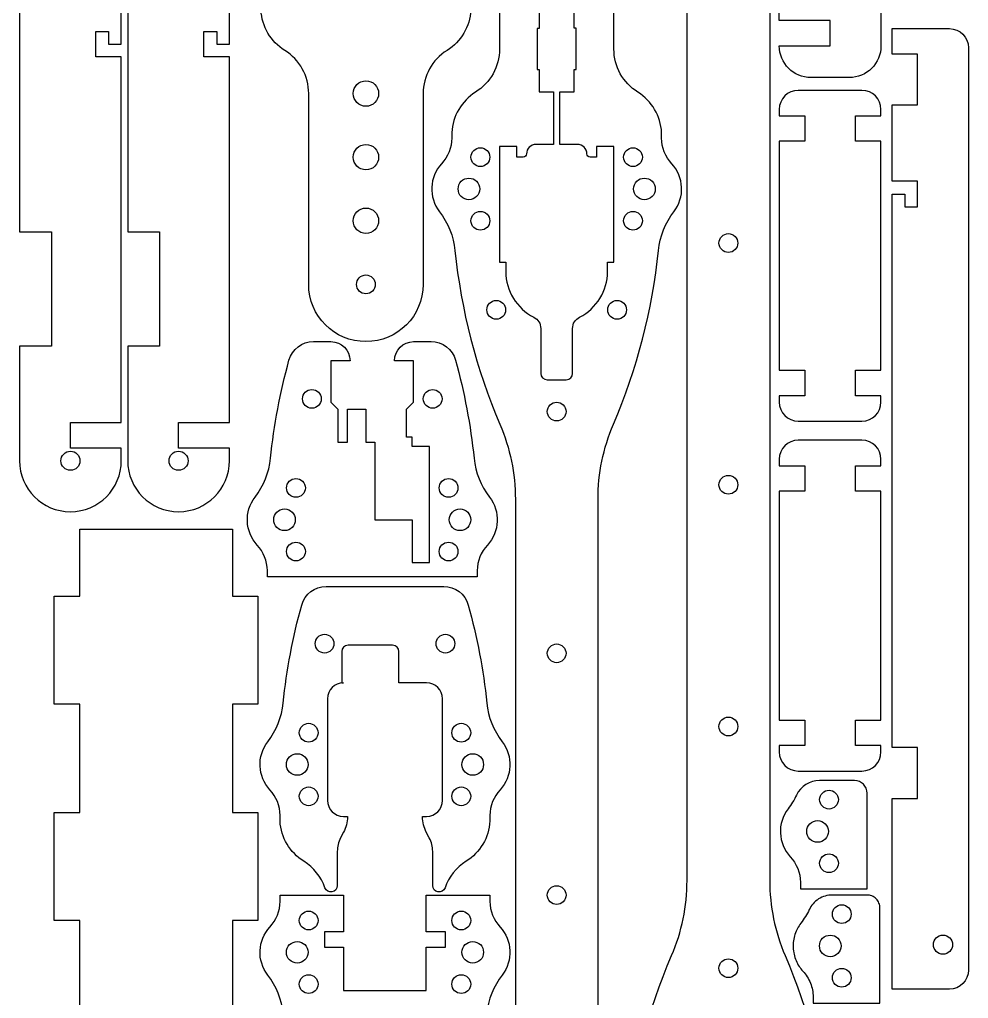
# Model space of a CAD drawing. Header units: millimetres. Extents: x 0 to 150, y 0 to 401.
# Drawn here: x 0 to 149.3, y 151.8 to 305.7 of the extents above; entities that cross this region are included whole.
import ezdxf

# ---------------------------------------------------------------- set-up
doc = ezdxf.new("R2010")
doc.units = ezdxf.units.MM
doc.layers.add('Layer_1', color=7, linetype='CONTINUOUS')

msp = doc.modelspace()

# ---------------------------------------------------------------- linework, layer by layer
at = {"layer": 'Layer_1', "color": 7}
for points in [[(75.514096, 389.049984), (75.514096, 301.049984)], [(93.5141, 301.049984), (93.5141, 389.049984)], [(105.0141, 170.34968), (105.0141, 366.109984)], [(118.0141, 366.109984), (118.0141, 170.34968)], [(4.050006, 362.246184), (6.978206, 357.174384), (8.978209, 353.710284), (2.050006, 349.710284), (0.050006, 353.174384), (0.049986, 272.317984), (5.049986, 272.317984), (5.049986, 254.31798), (0.049986, 254.31798), (0.049986, 236.31798)], [(21.050006, 362.246184), (23.978206, 357.174384), (25.978209, 353.710284), (19.050006, 349.710284), (17.050006, 353.174384), (17.049986, 272.317984), (22.049986, 272.317984), (22.049986, 254.31798), (17.049986, 254.31798), (17.049986, 236.31798)], [(16.049986, 236.31788), (16.049986, 238.31788), (8.049982, 238.31788), (8.049983, 242.31788), (16.049986, 242.31788), (16.049996, 299.817934), (12.049996, 299.817934), (12.049996, 303.817934), (14.049996, 303.817934), (14.049996, 301.817934), (16.049996, 301.817934), (16.050006, 355.317884)], [(33.049986, 236.31788), (33.049986, 238.31788), (25.049982, 238.31788), (25.049983, 242.31788), (33.049986, 242.31788), (33.049996, 299.817934), (29.049996, 299.817934), (29.049996, 303.817934), (31.049996, 303.817934), (31.049996, 301.817934), (33.049996, 301.817934), (33.050006, 355.317884)], [(119.5141, 301.549984), (119.5141, 301.549984), (127.5141, 301.549984), (127.5141, 305.549984), (119.5141, 305.549984), (119.5141, 323.549984), (127.5141, 323.549984), (127.5141, 327.549984), (119.5141, 327.549984), (119.5141, 327.549984)], [(135.5141, 327.549984), (135.5141, 327.549984), (135.5141, 301.549984)], [(81.764096, 307.804984), (81.764096, 304.804984), (81.764096, 304.304984), (81.764096, 304.294984), (81.464096, 304.294984), (81.464096, 297.804984), (81.764096, 297.804984), (81.764096, 294.305084), (84.014096, 294.305084), (84.014096, 286.049984), (81.264096, 286.049984)], [(87.564096, 304.304984), (87.264096, 304.304984), (87.264096, 304.804984), (87.264096, 307.804984)], [(87.764096, 286.049984), (85.014096, 286.049984), (85.014096, 294.305084), (87.264096, 294.305084), (87.264096, 297.804984), (87.564096, 297.804984), (87.564096, 304.304984)], [(146.2641, 153.25098), (137.2641, 153.25098), (137.2641, 183.25098), (141.2641, 183.25098), (141.2641, 191.25098), (137.2641, 191.25098), (137.2641, 278.250984), (139.2641, 278.250984), (139.2641, 276.250984), (141.2641, 276.250984), (141.2641, 280.250984), (137.2641, 280.250984), (137.2641, 292.250984), (141.2641, 292.250984), (141.2641, 300.250984), (137.2641, 300.250984), (137.2641, 304.250984), (146.2641, 304.250984)], [(149.2641, 301.250984), (149.2641, 156.25098)], [(130.5141, 296.549984), (130.5141, 296.549984), (124.5141, 296.549984), (124.5141, 296.549984)], [(45.514096, 264.049984), (45.514096, 294.049984)], [(63.514096, 294.049984), (63.514096, 264.049984)], [(132.5141, 294.549984), (122.5141, 294.549984)], [(119.5141, 291.549984), (119.5141, 290.549984), (123.5141, 290.549984), (123.5141, 286.549984), (119.5141, 286.549984), (119.5141, 250.54998), (123.5141, 250.54998), (123.5141, 246.54998), (119.5141, 246.54998), (119.5141, 245.54998)], [(135.5141, 245.54998), (135.5141, 246.54998), (131.5141, 246.54998), (131.5141, 250.54998), (135.5141, 250.54998), (135.5141, 286.549984), (131.5141, 286.549984), (131.5141, 290.549984), (135.5141, 290.549984), (135.5141, 291.549984)], [(68.014096, 287.924084), (68.014096, 287.049984)], [(101.0141, 287.049984), (101.0141, 287.924084)], [(79.264096, 284.049984), (78.264096, 284.049984), (78.264096, 285.749984), (75.514096, 285.749984), (75.514096, 267.549984), (76.514096, 267.549984), (76.514096, 266.049984)], [(92.5141, 266.049984), (92.5141, 267.549984), (93.5141, 267.549984), (93.5141, 285.749984), (90.7641, 285.749984), (90.7641, 284.049984), (89.7641, 284.049984)], [(82.014096, 257.119684), (82.014096, 250.04998)], [(87.014096, 250.04998), (87.014096, 257.119684)], [(46.270456, 255.049984), (49.014096, 255.049984)], [(62.014096, 255.049984), (64.757736, 255.049984)], [(52.014096, 252.04998), (49.014096, 252.04998), (49.014096, 245.54998), (50.114096, 244.44998), (50.114096, 239.24998), (51.614096, 239.24998), (51.614096, 244.44998), (54.514096, 244.44998), (54.514096, 239.24998), (55.914096, 239.24998), (55.914096, 227.04998), (61.764096, 227.04998), (61.764096, 220.34998), (64.514096, 220.34998), (64.514096, 238.54998), (61.764096, 238.54998), (61.764096, 240.04998), (60.914096, 240.04998), (60.914096, 244.44998), (62.014096, 245.54998), (62.014096, 252.04998), (59.014096, 252.04998)], [(83.014096, 249.04998), (86.014096, 249.04998)], [(122.5141, 242.54998), (132.5141, 242.54998)], [(132.5141, 239.54998), (122.5141, 239.54998)], [(119.5141, 236.54998), (119.5141, 235.54998), (123.5141, 235.54998), (123.5141, 231.54998), (119.5141, 231.54998), (119.5141, 195.54998), (123.5141, 195.54998), (123.5141, 191.54998), (119.5141, 191.54998), (119.5141, 190.54998)], [(135.5141, 190.54998), (135.5141, 191.54998), (131.5141, 191.54998), (131.5141, 195.54998), (135.5141, 195.54998), (135.5141, 231.54998), (131.5141, 231.54998), (131.5141, 235.54998), (135.5141, 235.54998), (135.5141, 236.54998)], [(78.014096, 230.25028), (78.014096, 4.52498)], [(91.0141, 4.52498), (91.0141, 230.25028)], [(9.514096, 147.04998), (9.514096, 164.04998), (5.514096, 164.04998), (5.514096, 181.04998), (9.514096, 181.04998), (9.514096, 198.04998), (5.514096, 198.04998), (5.514096, 215.04998), (9.514096, 215.04998), (9.514096, 225.54998), (33.514096, 225.54998), (33.514096, 215.04998), (37.514096, 215.04998), (37.514096, 198.04998), (33.514096, 198.04998), (33.514096, 181.04998), (37.514096, 181.04998), (37.514096, 164.04998), (33.514096, 164.04998), (33.514096, 147.04998)], [(72.014096, 219.04998), (72.014096, 218.04998), (39.014096, 218.04998), (39.014096, 219.04998)], [(48.270456, 216.57098), (66.757736, 216.57098)], [(50.714096, 206.32198), (50.714096, 201.42196), (50.974096, 201.42196)], [(58.714096, 207.32198), (51.714096, 207.32198)], [(64.054096, 201.42196), (63.514096, 201.42196), (59.714096, 201.42196), (59.714096, 206.32198)], [(48.474096, 198.92196), (48.474096, 182.92096)], [(66.554096, 182.92096), (66.554096, 198.92196)], [(122.5141, 187.54998), (132.5141, 187.54998)], [(131.3391, 186.04998), (125.83802, 186.04998)], [(122.8391, 170.04998), (122.8391, 170.04998), (122.8391, 169.04998), (133.3391, 169.04998), (133.3391, 184.04998)], [(41.014096, 179.69678), (41.014096, 180.57098)], [(50.974096, 180.42098), (51.614096, 180.42098), (51.614096, 180.32098)], [(63.414096, 180.32098), (63.414096, 180.42098), (64.054096, 180.42098)], [(74.014096, 180.57098), (74.014096, 179.69678)], [(51.014096, 177.92098), (50.543506, 177.03858)], [(64.484686, 177.03858), (64.014096, 177.92098)], [(50.014096, 174.92098), (50.014096, 169.52898)], [(65.014096, 169.52898), (65.014096, 174.92098)], [(41.014096, 167.04998), (41.014096, 168.04998), (51.014096, 168.04998), (51.014096, 162.24998), (48.014096, 162.24998), (48.014096, 159.84998), (51.014096, 159.84998), (51.014096, 153.04998), (64.014096, 153.04998), (64.014096, 159.84998), (67.014096, 159.84998), (67.014096, 162.24998), (64.014096, 162.24998), (64.014096, 168.04998), (74.014096, 168.04998), (74.014096, 167.04998)], [(133.3391, 168.04998), (127.83802, 168.04998)], [(124.8391, 152.04998), (124.8391, 152.04998), (124.8391, 151.04998), (135.3391, 151.04998), (135.3391, 166.04998)]]:
    msp.add_lwpolyline(points, dxfattribs=at)
for points in [[(41.758096, 300.831444)], [(67.270096, 300.831444)], [(122.22856, 183.77387)], [(124.22856, 165.77387)]]:
    msp.add_lwpolyline(points, close=True, dxfattribs=at)
for points in [[(41.758096, 300.831444), (39.552696, 302.211644), (38.156196, 304.578054), (38.014096, 307.175834)], [(71.014096, 307.175834), (70.871996, 304.578054), (69.475496, 302.211644), (67.270096, 300.831444)], [(146.2641, 304.250984), (147.92095, 304.250984), (149.2641, 302.907784), (149.2641, 301.250984)], [(45.514096, 294.049984), (45.514096, 296.806614), (44.094896, 299.369044), (41.758096, 300.831444)], [(67.270096, 300.831444), (64.933296, 299.369044), (63.514096, 296.806614), (63.514096, 294.049984)], [(75.514096, 301.049984), (75.514096, 298.292984), (74.094896, 295.730984), (71.758096, 294.268484)], [(97.2701, 294.268484), (94.9333, 295.730984), (93.5141, 298.292984), (93.5141, 301.049984)], [(124.5141, 296.549984), (121.75268, 296.549984), (119.5141, 298.788584), (119.5141, 301.549984)], [(135.5141, 301.549984), (135.5141, 298.788584), (133.27552, 296.549984), (130.5141, 296.549984)], [(52.514096, 294.049984), (52.514096, 295.154554), (53.409526, 296.049984), (54.514096, 296.049984)], [(54.514096, 296.049984), (55.618666, 296.049984), (56.514096, 295.154554), (56.514096, 294.049984)], [(54.514096, 292.049984), (53.409526, 292.049984), (52.514096, 292.945414), (52.514096, 294.049984)], [(56.514096, 294.049984), (56.514096, 292.945414), (55.618666, 292.049984), (54.514096, 292.049984)], [(71.758096, 294.268484), (69.552696, 292.888284), (68.156196, 290.521884), (68.014096, 287.924084)], [(101.0141, 287.924084), (100.872, 290.521884), (99.4755, 292.888284), (97.2701, 294.268484)], [(122.5141, 294.549984), (120.85725, 294.549984), (119.5141, 293.206884), (119.5141, 291.549984)], [(135.5141, 291.549984), (135.5141, 293.206884), (134.17095, 294.549984), (132.5141, 294.549984)], [(68.014096, 287.049984), (68.002696, 285.555584), (67.433996, 284.119184), (66.419196, 283.021984)], [(102.609, 283.021984), (101.5942, 284.119184), (101.0255, 285.555584), (101.0141, 287.049984)], [(52.514096, 284.049984), (52.514096, 285.154584), (53.409526, 286.049984), (54.514096, 286.049984)], [(54.514096, 286.049984), (55.618666, 286.049984), (56.514096, 285.154584), (56.514096, 284.049984)], [(71.039096, 284.049984), (71.039096, 284.864584), (71.699496, 285.524984), (72.514096, 285.524984)], [(72.514096, 285.524984), (73.328696, 285.524984), (73.989096, 284.864584), (73.989096, 284.049984)], [(81.264096, 286.049984), (80.435666, 286.049984), (79.764096, 285.378384), (79.764096, 284.549984)], [(89.2641, 284.549984), (89.2641, 285.378384), (88.59253, 286.049984), (87.764096, 286.049984)], [(95.0391, 284.049984), (95.0391, 284.864584), (95.6995, 285.524984), (96.5141, 285.524984)], [(96.5141, 285.524984), (97.3287, 285.524984), (97.9891, 284.864584), (97.9891, 284.049984)], [(54.514096, 282.049984), (53.409526, 282.049984), (52.514096, 282.945384), (52.514096, 284.049984)], [(56.514096, 284.049984), (56.514096, 282.945384), (55.618666, 282.049984), (54.514096, 282.049984)], [(72.514096, 282.574984), (71.699496, 282.574984), (71.039096, 283.235384), (71.039096, 284.049984)], [(73.989096, 284.049984), (73.989096, 283.235384), (73.328696, 282.574984), (72.514096, 282.574984)], [(79.764096, 284.549984), (79.764096, 284.273884), (79.540236, 284.049984), (79.264096, 284.049984)], [(89.7641, 284.049984), (89.48796, 284.049984), (89.2641, 284.273884), (89.2641, 284.549984)], [(96.5141, 282.574984), (95.6995, 282.574984), (95.0391, 283.235384), (95.0391, 284.049984)], [(97.9891, 284.049984), (97.9891, 283.235384), (97.3287, 282.574984), (96.5141, 282.574984)], [(66.419196, 283.021984), (64.481696, 280.926884), (64.338496, 277.739584), (66.080296, 275.479184)], [(102.9479, 275.479184), (104.6897, 277.739584), (104.5465, 280.926884), (102.609, 283.021984)], [(69.014096, 279.049984), (69.014096, 279.988884), (69.775196, 280.749984), (70.714096, 280.749984)], [(70.714096, 280.749984), (71.652996, 280.749984), (72.414096, 279.988884), (72.414096, 279.049984)], [(96.6141, 279.049984), (96.6141, 279.988884), (97.3752, 280.749984), (98.3141, 280.749984)], [(98.3141, 280.749984), (99.253, 280.749984), (100.0141, 279.988884), (100.0141, 279.049984)], [(70.714096, 277.349984), (69.775196, 277.349984), (69.014096, 278.111084), (69.014096, 279.049984)], [(72.414096, 279.049984), (72.414096, 278.111084), (71.652996, 277.349984), (70.714096, 277.349984)], [(98.3141, 277.349984), (97.3752, 277.349984), (96.6141, 278.111084), (96.6141, 279.049984)], [(100.0141, 279.049984), (100.0141, 278.111084), (99.253, 277.349984), (98.3141, 277.349984)], [(52.514096, 274.049984), (52.514096, 275.154584), (53.409526, 276.049984), (54.514096, 276.049984)], [(54.514096, 276.049984), (55.618666, 276.049984), (56.514096, 275.154584), (56.514096, 274.049984)], [(66.080296, 275.479184), (67.440796, 273.713684), (68.282796, 271.604184), (68.511696, 269.387084)], [(71.039096, 274.049984), (71.039096, 274.864584), (71.699496, 275.524984), (72.514096, 275.524984)], [(72.514096, 275.524984), (73.328696, 275.524984), (73.989096, 274.864584), (73.989096, 274.049984)], [(95.0391, 274.049984), (95.0391, 274.864584), (95.6995, 275.524984), (96.5141, 275.524984)], [(96.5141, 275.524984), (97.3287, 275.524984), (97.9891, 274.864584), (97.9891, 274.049984)], [(100.5165, 269.387084), (100.7454, 271.604184), (101.5874, 273.713684), (102.9479, 275.479184)], [(54.514096, 272.049984), (53.409526, 272.049984), (52.514096, 272.945384), (52.514096, 274.049984)], [(56.514096, 274.049984), (56.514096, 272.945384), (55.618666, 272.049984), (54.514096, 272.049984)], [(72.514096, 272.574984), (71.699496, 272.574984), (71.039096, 273.235384), (71.039096, 274.049984)], [(73.989096, 274.049984), (73.989096, 273.235384), (73.328696, 272.574984), (72.514096, 272.574984)], [(96.5141, 272.574984), (95.6995, 272.574984), (95.0391, 273.235384), (95.0391, 274.049984)], [(97.9891, 274.049984), (97.9891, 273.235384), (97.3287, 272.574984), (96.5141, 272.574984)], [(110.0391, 270.549984), (110.0391, 271.364584), (110.69948, 272.024984), (111.5141, 272.024984)], [(111.5141, 272.024984), (112.32872, 272.024984), (112.9891, 271.364584), (112.9891, 270.549984)], [(68.511696, 269.387084), (69.484196, 259.970084), (71.872496, 250.75398), (75.596116, 242.04998)], [(93.43208, 242.04998), (97.1557, 250.75398), (99.544, 259.970084), (100.5165, 269.387084)], [(111.5141, 269.074984), (110.69948, 269.074984), (110.0391, 269.735384), (110.0391, 270.549984)], [(112.9891, 270.549984), (112.9891, 269.735384), (112.32872, 269.074984), (111.5141, 269.074984)], [(53.039096, 264.049984), (53.039096, 264.864584), (53.699476, 265.524984), (54.514096, 265.524984)], [(54.514096, 265.524984), (55.328716, 265.524984), (55.989096, 264.864584), (55.989096, 264.049984)], [(76.514096, 266.049984), (76.514096, 263.028784), (78.216086, 260.265284), (80.914096, 258.905784)], [(88.1141, 258.905784), (90.81211, 260.265284), (92.5141, 263.028784), (92.5141, 266.049984)], [(54.514096, 255.049984), (49.543536, 255.049984), (45.514096, 259.079384), (45.514096, 264.049984)], [(54.514096, 262.574984), (53.699476, 262.574984), (53.039096, 263.235384), (53.039096, 264.049984)], [(63.514096, 264.049984), (63.514096, 259.079384), (59.484656, 255.049984), (54.514096, 255.049984)], [(55.989096, 264.049984), (55.989096, 263.235384), (55.328716, 262.574984), (54.514096, 262.574984)], [(73.539096, 260.049984), (73.539096, 260.864584), (74.199496, 261.524984), (75.014096, 261.524984)], [(75.014096, 261.524984), (75.828716, 261.524984), (76.489096, 260.864584), (76.489096, 260.049984)], [(92.5391, 260.049984), (92.5391, 260.864584), (93.19948, 261.524984), (94.0141, 261.524984)], [(94.0141, 261.524984), (94.8287, 261.524984), (95.4891, 260.864584), (95.4891, 260.049984)], [(75.014096, 258.574984), (74.199496, 258.574984), (73.539096, 259.235384), (73.539096, 260.049984)], [(76.489096, 260.049984), (76.489096, 259.235384), (75.828716, 258.574984), (75.014096, 258.574984)], [(80.914096, 258.905784), (81.588596, 258.565884), (82.014096, 257.874984), (82.014096, 257.119684)], [(87.014096, 257.119684), (87.014096, 257.874984), (87.439596, 258.565884), (88.1141, 258.905784)], [(94.0141, 258.574984), (93.19948, 258.574984), (92.5391, 259.235384), (92.5391, 260.049984)], [(95.4891, 260.049984), (95.4891, 259.235384), (94.8287, 258.574984), (94.0141, 258.574984)], [(42.415096, 252.11578), (42.894296, 253.84948), (44.471796, 255.049984), (46.270456, 255.049984)], [(49.014096, 255.049984), (50.670946, 255.049984), (52.014096, 253.70688), (52.014096, 252.04998)], [(59.014096, 252.04998), (59.014096, 253.70688), (60.357246, 255.049984), (62.014096, 255.049984)], [(64.757736, 255.049984), (66.556396, 255.049984), (68.133896, 253.84948), (68.613096, 252.11578)], [(39.511696, 236.71291), (40.049296, 241.91904), (41.020496, 247.07118), (42.415096, 252.11578)], [(68.613096, 252.11578), (70.007696, 247.07118), (70.978896, 241.91904), (71.516496, 236.71291)], [(82.014096, 250.04998), (82.014096, 249.49768), (82.461816, 249.04998), (83.014096, 249.04998)], [(86.014096, 249.04998), (86.566376, 249.04998), (87.014096, 249.49768), (87.014096, 250.04998)], [(44.539096, 246.04998), (44.539096, 246.86458), (45.199496, 247.52498), (46.014096, 247.52498)], [(46.014096, 247.52498), (46.828716, 247.52498), (47.489096, 246.86458), (47.489096, 246.04998)], [(63.539096, 246.04998), (63.539096, 246.86458), (64.199476, 247.52498), (65.014096, 247.52498)], [(65.014096, 247.52498), (65.828696, 247.52498), (66.489096, 246.86458), (66.489096, 246.04998)], [(46.014096, 244.57498), (45.199496, 244.57498), (44.539096, 245.23536), (44.539096, 246.04998)], [(47.489096, 246.04998), (47.489096, 245.23536), (46.828716, 244.57498), (46.014096, 244.57498)], [(65.014096, 244.57498), (64.199476, 244.57498), (63.539096, 245.23536), (63.539096, 246.04998)], [(66.489096, 246.04998), (66.489096, 245.23536), (65.828696, 244.57498), (65.014096, 244.57498)], [(83.039096, 244.04998), (83.039096, 244.86458), (83.699476, 245.52498), (84.514096, 245.52498)], [(84.514096, 245.52498), (85.328716, 245.52498), (85.989096, 244.86458), (85.989096, 244.04998)], [(119.5141, 245.54998), (119.5141, 243.89308), (120.85725, 242.54998), (122.5141, 242.54998)], [(132.5141, 242.54998), (134.17095, 242.54998), (135.5141, 243.89308), (135.5141, 245.54998)], [(84.514096, 242.57498), (83.699476, 242.57498), (83.039096, 243.23538), (83.039096, 244.04998)], [(85.989096, 244.04998), (85.989096, 243.23538), (85.328716, 242.57498), (84.514096, 242.57498)], [(75.596116, 242.04998), (77.191526, 238.32068), (78.014096, 234.30658), (78.014096, 230.25028)], [(91.0141, 230.25028), (91.0141, 234.30658), (91.83667, 238.32068), (93.43208, 242.04998)], [(122.5141, 239.54998), (120.85725, 239.54998), (119.5141, 238.20688), (119.5141, 236.54998)], [(135.5141, 236.54998), (135.5141, 238.20688), (134.17095, 239.54998), (132.5141, 239.54998)], [(6.549986, 236.31788), (6.549986, 237.14638), (7.221556, 237.81788), (8.049982, 237.81788)], [(8.049982, 237.81788), (8.878409, 237.81788), (9.549986, 237.14638), (9.549986, 236.31788)], [(23.549986, 236.31788), (23.549986, 237.14638), (24.221556, 237.81788), (25.049982, 237.81788)], [(25.049982, 237.81788), (25.878409, 237.81788), (26.549986, 237.14638), (26.549986, 236.31788)], [(0.049986, 236.31798), (0.049986, 231.89968), (3.631706, 228.31798), (8.04998, 228.31788)], [(8.049982, 234.81788), (7.221556, 234.81788), (6.549986, 235.48948), (6.549986, 236.31788)], [(8.04998, 228.31788), (12.468256, 228.31788), (16.049986, 231.89968), (16.049986, 236.31788)], [(9.549986, 236.31788), (9.549986, 235.48948), (8.878409, 234.81788), (8.049982, 234.81788)], [(17.049986, 236.31798), (17.049986, 231.89968), (20.631706, 228.31798), (25.04998, 228.31788)], [(25.049982, 234.81788), (24.221556, 234.81788), (23.549986, 235.48948), (23.549986, 236.31788)], [(25.04998, 228.31788), (29.468256, 228.31788), (33.049986, 231.89968), (33.049986, 236.31788)], [(26.549986, 236.31788), (26.549986, 235.48948), (25.878409, 234.81788), (25.049982, 234.81788)], [(37.080296, 230.6208), (38.440796, 232.38629), (39.282796, 234.49581), (39.511696, 236.71291)], [(71.516496, 236.71291), (71.745396, 234.49581), (72.587396, 232.38629), (73.947896, 230.6208)], [(110.0391, 232.54998), (110.0391, 233.36458), (110.69948, 234.02498), (111.5141, 234.02498)], [(111.5141, 234.02498), (112.32872, 234.02498), (112.9891, 233.36458), (112.9891, 232.54998)], [(42.039096, 232.04998), (42.039096, 232.8646), (42.699496, 233.52498), (43.514096, 233.52498)], [(43.514096, 233.52498), (44.328696, 233.52498), (44.989096, 232.8646), (44.989096, 232.04998)], [(66.039096, 232.04998), (66.039096, 232.8646), (66.699496, 233.52498), (67.514096, 233.52498)], [(67.514096, 233.52498), (68.328696, 233.52498), (68.989096, 232.8646), (68.989096, 232.04998)], [(111.5141, 231.07498), (110.69948, 231.07498), (110.0391, 231.73538), (110.0391, 232.54998)], [(112.9891, 232.54998), (112.9891, 231.73538), (112.32872, 231.07498), (111.5141, 231.07498)], [(43.514096, 230.57498), (42.699496, 230.57498), (42.039096, 231.23536), (42.039096, 232.04998)], [(44.989096, 232.04998), (44.989096, 231.23536), (44.328696, 230.57498), (43.514096, 230.57498)], [(67.514096, 230.57498), (66.699496, 230.57498), (66.039096, 231.23536), (66.039096, 232.04998)], [(68.989096, 232.04998), (68.989096, 231.23536), (68.328696, 230.57498), (67.514096, 230.57498)], [(37.419196, 223.07798), (35.481696, 225.17308), (35.338496, 228.3604), (37.080296, 230.6208)], [(73.947896, 230.6208), (75.689696, 228.3604), (75.546496, 225.17308), (73.608996, 223.07798)], [(40.014096, 227.04998), (40.014096, 227.98886), (40.775196, 228.74998), (41.714096, 228.74998)], [(41.714096, 228.74998), (42.652996, 228.74998), (43.414096, 227.98886), (43.414096, 227.04998)], [(67.614096, 227.04998), (67.614096, 227.98886), (68.375196, 228.74998), (69.314096, 228.74998)], [(69.314096, 228.74998), (70.252996, 228.74998), (71.014096, 227.98886), (71.014096, 227.04998)], [(41.714096, 225.34998), (40.775196, 225.34998), (40.014096, 226.11108), (40.014096, 227.04998)], [(43.414096, 227.04998), (43.414096, 226.11108), (42.652996, 225.34998), (41.714096, 225.34998)], [(69.314096, 225.34998), (68.375196, 225.34998), (67.614096, 226.11108), (67.614096, 227.04998)], [(71.014096, 227.04998), (71.014096, 226.11108), (70.252996, 225.34998), (69.314096, 225.34998)], [(42.039096, 222.04998), (42.039096, 222.86458), (42.699496, 223.52498), (43.514096, 223.52498)], [(43.514096, 223.52498), (44.328696, 223.52498), (44.989096, 222.86458), (44.989096, 222.04998)], [(66.039096, 222.04998), (66.039096, 222.86458), (66.699496, 223.52498), (67.514096, 223.52498)], [(67.514096, 223.52498), (68.328696, 223.52498), (68.989096, 222.86458), (68.989096, 222.04998)], [(39.014096, 219.04998), (39.002696, 220.54438), (38.433996, 221.98078), (37.419196, 223.07798)], [(43.514096, 220.57498), (42.699496, 220.57498), (42.039096, 221.23538), (42.039096, 222.04998)], [(44.989096, 222.04998), (44.989096, 221.23538), (44.328696, 220.57498), (43.514096, 220.57498)], [(67.514096, 220.57498), (66.699496, 220.57498), (66.039096, 221.23538), (66.039096, 222.04998)], [(68.989096, 222.04998), (68.989096, 221.23538), (68.328696, 220.57498), (67.514096, 220.57498)], [(73.608996, 223.07798), (72.594196, 221.98078), (72.025496, 220.54438), (72.014096, 219.04998)], [(44.415096, 213.63678), (44.894296, 215.37038), (46.471796, 216.57098), (48.270456, 216.57098)], [(66.757736, 216.57098), (68.556396, 216.57098), (70.133896, 215.37038), (70.613096, 213.63678)], [(41.511696, 198.23389), (42.049296, 203.43998), (43.020496, 208.59218), (44.415096, 213.63678)], [(70.613096, 213.63678), (72.007696, 208.59218), (72.978896, 203.43998), (73.516496, 198.23389)], [(46.539096, 207.57098), (46.539096, 208.38558), (47.199496, 209.04598), (48.014096, 209.04598)], [(48.014096, 209.04598), (48.828716, 209.04598), (49.489096, 208.38558), (49.489096, 207.57098)], [(65.539096, 207.57098), (65.539096, 208.38558), (66.199476, 209.04598), (67.014096, 209.04598)], [(67.014096, 209.04598), (67.828696, 209.04598), (68.489096, 208.38558), (68.489096, 207.57098)], [(48.014096, 206.09598), (47.199496, 206.09598), (46.539096, 206.75638), (46.539096, 207.57098)], [(49.489096, 207.57098), (49.489096, 206.75638), (48.828716, 206.09598), (48.014096, 206.09598)], [(51.714096, 207.32198), (51.161816, 207.32198), (50.714096, 206.87428), (50.714096, 206.32198)], [(59.714096, 206.32198), (59.714096, 206.87428), (59.266376, 207.32198), (58.714096, 207.32198)], [(67.014096, 206.09598), (66.199476, 206.09598), (65.539096, 206.75638), (65.539096, 207.57098)], [(68.489096, 207.57098), (68.489096, 206.75638), (67.828696, 206.09598), (67.014096, 206.09598)], [(83.039096, 206.04998), (83.039096, 206.86458), (83.699476, 207.52498), (84.514096, 207.52498)], [(84.514096, 207.52498), (85.328716, 207.52498), (85.989096, 206.86458), (85.989096, 206.04998)], [(84.514096, 204.57498), (83.699476, 204.57498), (83.039096, 205.23536), (83.039096, 206.04998)], [(85.989096, 206.04998), (85.989096, 205.23536), (85.328716, 204.57498), (84.514096, 204.57498)], [(50.974096, 201.42196), (49.593386, 201.42196), (48.474096, 200.30267), (48.474096, 198.92196)], [(66.554096, 198.92196), (66.554096, 200.30267), (65.434806, 201.42196), (64.054096, 201.42196)], [(39.080296, 192.14178), (40.440796, 193.90727), (41.282796, 196.01679), (41.511696, 198.23389)], [(73.516496, 198.23389), (73.745396, 196.01679), (74.587396, 193.90727), (75.947896, 192.14178)], [(110.0391, 194.54998), (110.0391, 195.3646), (110.69948, 196.02498), (111.5141, 196.02498)], [(111.5141, 196.02498), (112.32872, 196.02498), (112.9891, 195.3646), (112.9891, 194.54998)], [(44.039096, 193.57096), (44.039096, 194.38558), (44.699496, 195.04596), (45.514096, 195.04596)], [(45.514096, 195.04596), (46.328696, 195.04596), (46.989096, 194.38558), (46.989096, 193.57096)], [(68.039096, 193.57096), (68.039096, 194.38558), (68.699496, 195.04596), (69.514096, 195.04596)], [(69.514096, 195.04596), (70.328696, 195.04596), (70.989096, 194.38558), (70.989096, 193.57096)], [(111.5141, 193.07498), (110.69948, 193.07498), (110.0391, 193.73536), (110.0391, 194.54998)], [(112.9891, 194.54998), (112.9891, 193.73536), (112.32872, 193.07498), (111.5141, 193.07498)], [(45.514096, 192.09596), (44.699496, 192.09596), (44.039096, 192.75634), (44.039096, 193.57096)], [(46.989096, 193.57096), (46.989096, 192.75634), (46.328696, 192.09596), (45.514096, 192.09596)], [(69.514096, 192.09596), (68.699496, 192.09596), (68.039096, 192.75634), (68.039096, 193.57096)], [(70.989096, 193.57096), (70.989096, 192.75634), (70.328696, 192.09596), (69.514096, 192.09596)], [(39.419196, 184.59896), (37.481696, 186.69403), (37.338496, 189.88138), (39.080296, 192.14178)], [(75.947896, 192.14178), (77.689696, 189.88138), (77.546496, 186.69403), (75.608996, 184.59896)], [(42.014096, 188.57096), (42.014096, 189.50984), (42.775196, 190.27096), (43.714096, 190.27096)], [(43.714096, 190.27096), (44.652996, 190.27096), (45.414096, 189.50984), (45.414096, 188.57096)], [(69.614096, 188.57096), (69.614096, 189.50984), (70.375196, 190.27096), (71.314096, 190.27096)], [(71.314096, 190.27096), (72.252996, 190.27096), (73.014096, 189.50984), (73.014096, 188.57096)], [(119.5141, 190.54998), (119.5141, 188.89308), (120.85725, 187.54998), (122.5141, 187.54998)], [(132.5141, 187.54998), (134.17095, 187.54998), (135.5141, 188.89308), (135.5141, 190.54998)], [(43.714096, 186.87096), (42.775196, 186.87096), (42.014096, 187.63208), (42.014096, 188.57096)], [(45.414096, 188.57096), (45.414096, 187.63208), (44.652996, 186.87096), (43.714096, 186.87096)], [(71.314096, 186.87096), (70.375196, 186.87096), (69.614096, 187.63208), (69.614096, 188.57096)], [(73.014096, 188.57096), (73.014096, 187.63208), (72.252996, 186.87096), (71.314096, 186.87096)], [(44.039096, 183.57096), (44.039096, 184.38558), (44.699496, 185.04596), (45.514096, 185.04596)], [(45.514096, 185.04596), (46.328696, 185.04596), (46.989096, 184.38558), (46.989096, 183.57096)], [(68.039096, 183.57096), (68.039096, 184.38558), (68.699496, 185.04596), (69.514096, 185.04596)], [(69.514096, 185.04596), (70.328696, 185.04596), (70.989096, 184.38558), (70.989096, 183.57096)], [(125.83802, 186.04998), (124.29685, 186.04998), (122.89276, 185.16457), (122.22856, 183.77387)], [(133.3391, 184.04998), (133.3391, 185.15455), (132.44367, 186.04998), (131.3391, 186.04998)], [(41.014096, 180.57098), (41.002696, 182.06538), (40.433996, 183.50177), (39.419196, 184.59896)], [(45.514096, 182.09598), (44.699496, 182.09598), (44.039096, 182.75634), (44.039096, 183.57096)], [(46.989096, 183.57096), (46.989096, 182.75634), (46.328696, 182.09598), (45.514096, 182.09598)], [(69.514096, 182.09598), (68.699496, 182.09598), (68.039096, 182.75634), (68.039096, 183.57096)], [(70.989096, 183.57096), (70.989096, 182.75634), (70.328696, 182.09598), (69.514096, 182.09598)], [(75.608996, 184.59896), (74.594196, 183.50177), (74.025496, 182.06538), (74.014096, 180.57098)], [(122.22856, 183.77387), (121.8645, 183.01161), (121.42096, 182.28991), (120.90534, 181.6208)], [(125.8641, 183.04998), (125.8641, 183.8646), (126.52448, 184.52498), (127.3391, 184.52498)], [(127.3391, 184.52498), (128.15372, 184.52498), (128.8141, 183.8646), (128.8141, 183.04998)], [(48.474096, 182.92096), (48.474096, 181.54028), (49.593386, 180.42098), (50.974096, 180.42098)], [(64.054096, 180.42098), (65.434806, 180.42098), (66.554096, 181.54028), (66.554096, 182.92096)], [(120.90534, 181.6208), (119.16346, 179.3604), (119.30667, 176.17305), (121.24425, 174.07798)], [(127.3391, 181.57498), (126.52448, 181.57498), (125.8641, 182.23536), (125.8641, 183.04998)], [(128.8141, 183.04998), (128.8141, 182.23536), (128.15372, 181.57498), (127.3391, 181.57498)], [(51.614096, 180.32098), (51.614096, 179.48388), (51.408036, 178.65958), (51.014096, 177.92098)], [(64.014096, 177.92098), (63.620156, 178.65958), (63.414096, 179.48388), (63.414096, 180.32098)], [(44.758096, 173.35238), (42.552696, 174.73258), (41.156196, 177.09908), (41.014096, 179.69678)], [(74.014096, 179.69678), (73.871996, 177.09908), (72.475496, 174.73258), (70.270096, 173.35238)], [(123.8391, 178.04998), (123.8391, 178.98886), (124.60022, 179.74998), (125.5391, 179.74998)], [(125.5391, 179.74998), (126.47798, 179.74998), (127.2391, 178.98886), (127.2391, 178.04998)], [(50.543506, 177.03858), (50.195916, 176.38688), (50.014096, 175.65958), (50.014096, 174.92098)], [(65.014096, 174.92098), (65.014096, 175.65958), (64.832276, 176.38688), (64.484686, 177.03858)], [(125.5391, 176.34998), (124.60022, 176.34998), (123.8391, 177.1111), (123.8391, 178.04998)], [(127.2391, 178.04998), (127.2391, 177.1111), (126.47798, 176.34998), (125.5391, 176.34998)], [(121.24425, 174.07798), (122.25896, 172.98079), (122.82768, 171.54441), (122.8391, 170.04998)], [(125.8641, 173.04998), (125.8641, 173.8646), (126.52448, 174.52498), (127.3391, 174.52498)], [(127.3391, 174.52498), (128.15372, 174.52498), (128.8141, 173.8646), (128.8141, 173.04998)], [(48.069656, 169.20028), (47.470796, 170.92108), (46.302596, 172.38588), (44.758096, 173.35238)], [(70.270096, 173.35238), (68.725596, 172.38588), (67.557396, 170.92108), (66.958536, 169.20028)], [(127.3391, 171.57498), (126.52448, 171.57498), (125.8641, 172.23536), (125.8641, 173.04998)], [(128.8141, 173.04998), (128.8141, 172.23536), (128.15372, 171.57498), (127.3391, 171.57498)], [(50.014096, 169.52898), (50.014096, 169.04108), (49.661906, 168.62428), (49.180766, 168.54298)], [(65.847426, 168.54298), (65.366286, 168.62428), (65.014096, 169.04108), (65.014096, 169.52898)], [(83.039096, 168.04998), (83.039096, 168.86458), (83.699476, 169.52498), (84.514096, 169.52498)], [(84.514096, 169.52498), (85.328716, 169.52498), (85.989096, 168.86458), (85.989096, 168.04998)], [(102.59612, 158.54998), (104.19153, 162.27928), (105.0141, 166.29338), (105.0141, 170.34968)], [(118.0141, 170.34968), (118.0141, 166.29338), (118.83667, 162.27928), (120.43208, 158.54998)], [(49.180766, 168.54298), (48.699616, 168.46168), (48.230036, 168.73948), (48.069656, 169.20028)], [(66.958536, 169.20028), (66.798156, 168.73948), (66.328576, 168.46168), (65.847426, 168.54298)], [(84.514096, 166.57498), (83.699476, 166.57498), (83.039096, 167.23538), (83.039096, 168.04998)], [(85.989096, 168.04998), (85.989096, 167.23538), (85.328716, 166.57498), (84.514096, 166.57498)], [(127.83802, 168.04998), (127.12772, 168.05398), (126.35637, 167.84817), (125.70443, 167.43344)], [(134.07529, 167.90956), (133.82885, 168.00736), (133.57452, 168.05026), (133.3391, 168.04998)], [(134.75331, 167.46419), (134.55823, 167.65993), (134.32158, 167.81258), (134.07529, 167.90956)], [(39.419196, 163.02198), (40.433996, 164.11918), (41.002696, 165.55558), (41.014096, 167.04998)], [(74.014096, 167.04998), (74.025496, 165.55558), (74.594196, 164.11918), (75.608996, 163.02198)], [(125.70443, 167.43344), (125.04921, 167.02389), (124.53153, 166.41632), (124.22856, 165.77387)], [(127.8641, 165.04998), (127.8641, 165.8646), (128.52448, 166.52498), (129.3391, 166.52498)], [(129.3391, 166.52498), (130.15372, 166.52498), (130.8141, 165.8646), (130.8141, 165.04998)], [(135.19868, 166.78617), (135.10168, 167.03246), (134.94905, 167.26911), (134.75331, 167.46419)], [(135.3391, 166.04998), (135.3391, 166.2854), (135.2965, 166.53973), (135.19868, 166.78617)], [(44.039096, 164.04998), (44.039096, 164.86458), (44.699496, 165.52498), (45.514096, 165.52498)], [(45.514096, 165.52498), (46.328696, 165.52498), (46.989096, 164.86458), (46.989096, 164.04998)], [(68.039096, 164.04998), (68.039096, 164.86458), (68.699496, 165.52498), (69.514096, 165.52498)], [(69.514096, 165.52498), (70.328696, 165.52498), (70.989096, 164.86458), (70.989096, 164.04998)], [(124.22856, 165.77387), (123.86569, 165.01362), (123.41971, 164.28794), (122.90534, 163.6208)], [(129.3391, 163.57498), (128.52448, 163.57498), (127.8641, 164.23536), (127.8641, 165.04998)], [(130.8141, 165.04998), (130.8141, 164.23536), (130.15372, 163.57498), (129.3391, 163.57498)], [(45.514096, 162.57498), (44.699496, 162.57498), (44.039096, 163.23538), (44.039096, 164.04998)], [(46.989096, 164.04998), (46.989096, 163.23538), (46.328696, 162.57498), (45.514096, 162.57498)], [(69.514096, 162.57498), (68.699496, 162.57498), (68.039096, 163.23538), (68.039096, 164.04998)], [(70.989096, 164.04998), (70.989096, 163.23538), (70.328696, 162.57498), (69.514096, 162.57498)], [(122.90534, 163.6208), (122.52111, 163.12315), (122.19538, 162.52995), (121.98049, 161.87328)], [(39.080296, 155.47916), (37.338496, 157.73956), (37.481696, 160.92688), (39.419196, 163.02198)], [(75.608996, 163.02198), (77.546496, 160.92688), (77.689696, 157.73956), (75.947896, 155.47916)], [(121.98049, 161.87328), (121.76454, 161.21775), (121.66212, 160.5004), (121.695, 159.78739)], [(125.8391, 160.04998), (125.8391, 160.98886), (126.60022, 161.74998), (127.5391, 161.74998)], [(127.5391, 161.74998), (128.47798, 161.74998), (129.2391, 160.98886), (129.2391, 160.04998)], [(143.7641, 160.25098), (143.7641, 161.07938), (144.43567, 161.75098), (145.2641, 161.75098)], [(145.2641, 161.75098), (146.09253, 161.75098), (146.7641, 161.07938), (146.7641, 160.25098)], [(42.014096, 159.04998), (42.014096, 159.98888), (42.775196, 160.74998), (43.714096, 160.74998)], [(43.714096, 160.74998), (44.652996, 160.74998), (45.414096, 159.98888), (45.414096, 159.04998)], [(69.614096, 159.04998), (69.614096, 159.98888), (70.375196, 160.74998), (71.314096, 160.74998)], [(71.314096, 160.74998), (72.252996, 160.74998), (73.014096, 159.98888), (73.014096, 159.04998)], [(127.5391, 158.34998), (126.60022, 158.34998), (125.8391, 159.1111), (125.8391, 160.04998)], [(129.2391, 160.04998), (129.2391, 159.1111), (128.47798, 158.34998), (127.5391, 158.34998)], [(145.2641, 158.75098), (144.43567, 158.75098), (143.7641, 159.42248), (143.7641, 160.25098)], [(146.7641, 160.25098), (146.7641, 159.42248), (146.09253, 158.75098), (145.2641, 158.75098)], [(43.714096, 157.34998), (42.775196, 157.34998), (42.014096, 158.1111), (42.014096, 159.04998)], [(45.414096, 159.04998), (45.414096, 158.1111), (44.652996, 157.34998), (43.714096, 157.34998)], [(71.314096, 157.34998), (70.375196, 157.34998), (69.614096, 158.1111), (69.614096, 159.04998)], [(73.014096, 159.04998), (73.014096, 158.1111), (72.252996, 157.34998), (71.314096, 157.34998)], [(95.5117, 131.21288), (96.4842, 140.62988), (98.8725, 149.84598), (102.59612, 158.54998)], [(120.43208, 158.54998), (124.1557, 149.84598), (126.544, 140.62988), (127.5165, 131.21288)], [(121.695, 159.78739), (121.7262, 159.07431), (121.89254, 158.36903), (122.16641, 157.73552)], [(110.0391, 156.54998), (110.0391, 157.36458), (110.69948, 158.02498), (111.5141, 158.02498)], [(111.5141, 158.02498), (112.32872, 158.02498), (112.9891, 157.36458), (112.9891, 156.54998)], [(122.16641, 157.73552), (122.43932, 157.10076), (122.81694, 156.53917), (123.24425, 156.07798)], [(41.511696, 149.38705), (41.282796, 151.60415), (40.440796, 153.71367), (39.080296, 155.47916)], [(44.039096, 154.04998), (44.039096, 154.8646), (44.699496, 155.52498), (45.514096, 155.52498)], [(45.514096, 155.52498), (46.328696, 155.52498), (46.989096, 154.8646), (46.989096, 154.04998)], [(68.039096, 154.04998), (68.039096, 154.8646), (68.699496, 155.52498), (69.514096, 155.52498)], [(69.514096, 155.52498), (70.328696, 155.52498), (70.989096, 154.8646), (70.989096, 154.04998)], [(75.947896, 155.47916), (74.587396, 153.71367), (73.745396, 151.60415), (73.516496, 149.38705)], [(111.5141, 155.07498), (110.69948, 155.07498), (110.0391, 155.73538), (110.0391, 156.54998)], [(112.9891, 156.54998), (112.9891, 155.73538), (112.32872, 155.07498), (111.5141, 155.07498)], [(123.24425, 156.07798), (123.73511, 155.54868), (124.14355, 154.90841), (124.41791, 154.21295)], [(127.8641, 155.04998), (127.8641, 155.8646), (128.52448, 156.52498), (129.3391, 156.52498)], [(129.3391, 156.52498), (130.15372, 156.52498), (130.8141, 155.8646), (130.8141, 155.04998)], [(149.2641, 156.25098), (149.2641, 154.59408), (147.92095, 153.25098), (146.2641, 153.25098)], [(45.514096, 152.57498), (44.699496, 152.57498), (44.039096, 153.23536), (44.039096, 154.04998)], [(46.989096, 154.04998), (46.989096, 153.23536), (46.328696, 152.57498), (45.514096, 152.57498)], [(69.514096, 152.57498), (68.699496, 152.57498), (68.039096, 153.23536), (68.039096, 154.04998)], [(70.989096, 154.04998), (70.989096, 153.23536), (70.328696, 152.57498), (69.514096, 152.57498)], [(124.41791, 154.21295), (124.69401, 153.51817), (124.83457, 152.77184), (124.8391, 152.04998)], [(129.3391, 153.57498), (128.52448, 153.57498), (127.8641, 154.23536), (127.8641, 155.04998)], [(130.8141, 155.04998), (130.8141, 154.23536), (130.15372, 153.57498), (129.3391, 153.57498)]]:
    msp.add_open_spline(points, degree=3, dxfattribs=at)

doc.saveas('drawing.dxf')
